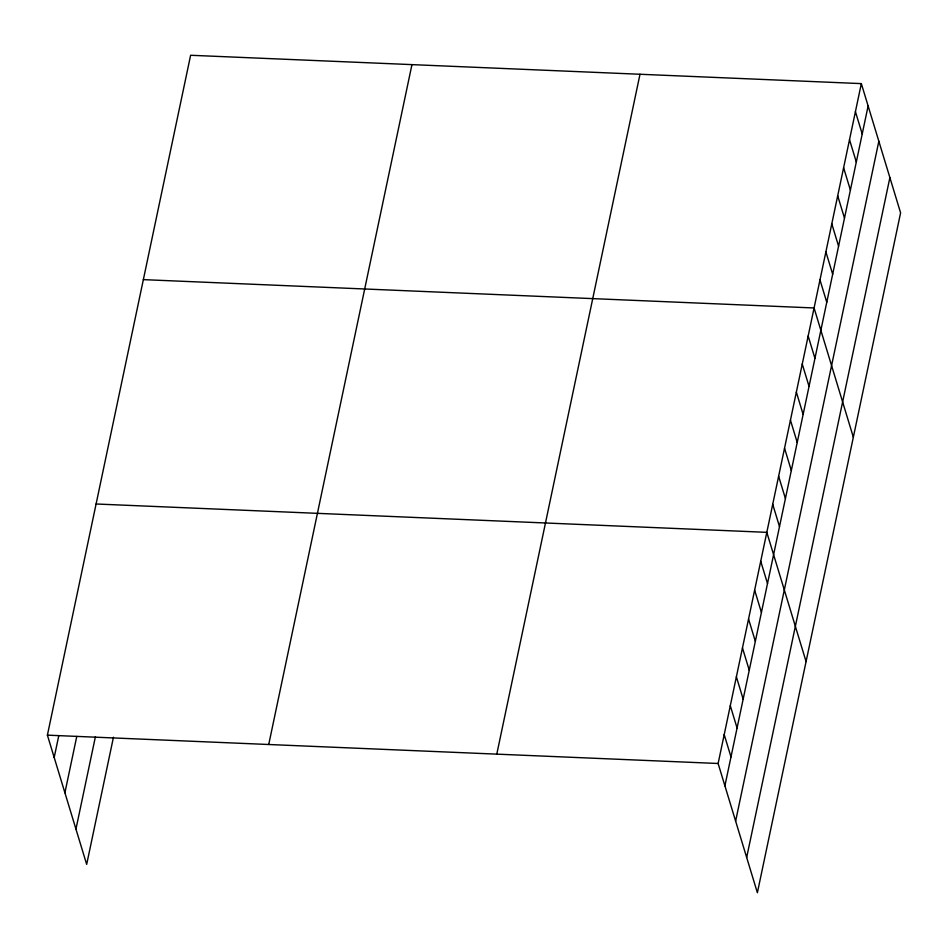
<?xml version="1.0" encoding="UTF-8"?>
<svg xmlns="http://www.w3.org/2000/svg" width="948" height="948" viewBox="0 0 948 948"><rect width="100%" height="100%" fill="white"/><g stroke="black" fill="none" stroke-linecap="round" stroke-linejoin="round"><path stroke-width="1.42" d="M113.452 737.248L86.671 864.386L47.4 735.15L190.619 55.268L861.329 83.614L900.6 212.85L757.381 892.732L718.122 763.495L861.329 83.614M54.19 757.488L58.752 735.814M64.902 792.765L76.776 736.418M75.947 829.109L95.428 736.643M268.734 744.5L411.953 64.63M496.788 754.134L639.995 74.264M724.9 785.821L868.119 105.951M735.624 821.098L878.843 141.228M746.669 857.454L889.888 177.572M143.349 279.636L814.071 307.97L853.342 437.206M96.092 503.992L766.814 532.338L806.073 661.574M47.4 735.15L718.122 763.495M855.428 111.663L862.218 133.988M849.515 139.7L856.305 162.037M843.613 167.749L850.392 190.086M837.7 195.798L844.49 218.123M831.799 223.835L838.577 246.172M825.886 251.884L832.676 274.221M819.984 279.933L826.763 302.258M808.17 336.019L814.948 358.356M802.257 364.068L809.047 386.393M796.356 392.105L803.134 414.442M790.442 420.154L797.232 442.491M784.541 448.203L791.319 470.528M778.628 476.24L785.418 498.577M772.715 504.289L779.505 526.626M760.723 561.228L767.513 583.565M754.644 590.118L761.422 612.455M748.553 619.02L755.343 641.346M742.462 647.911L749.252 670.248M736.383 676.801L743.161 699.138M730.292 705.703L737.082 728.028M724.201 734.593L730.991 756.931"/></g></svg>
